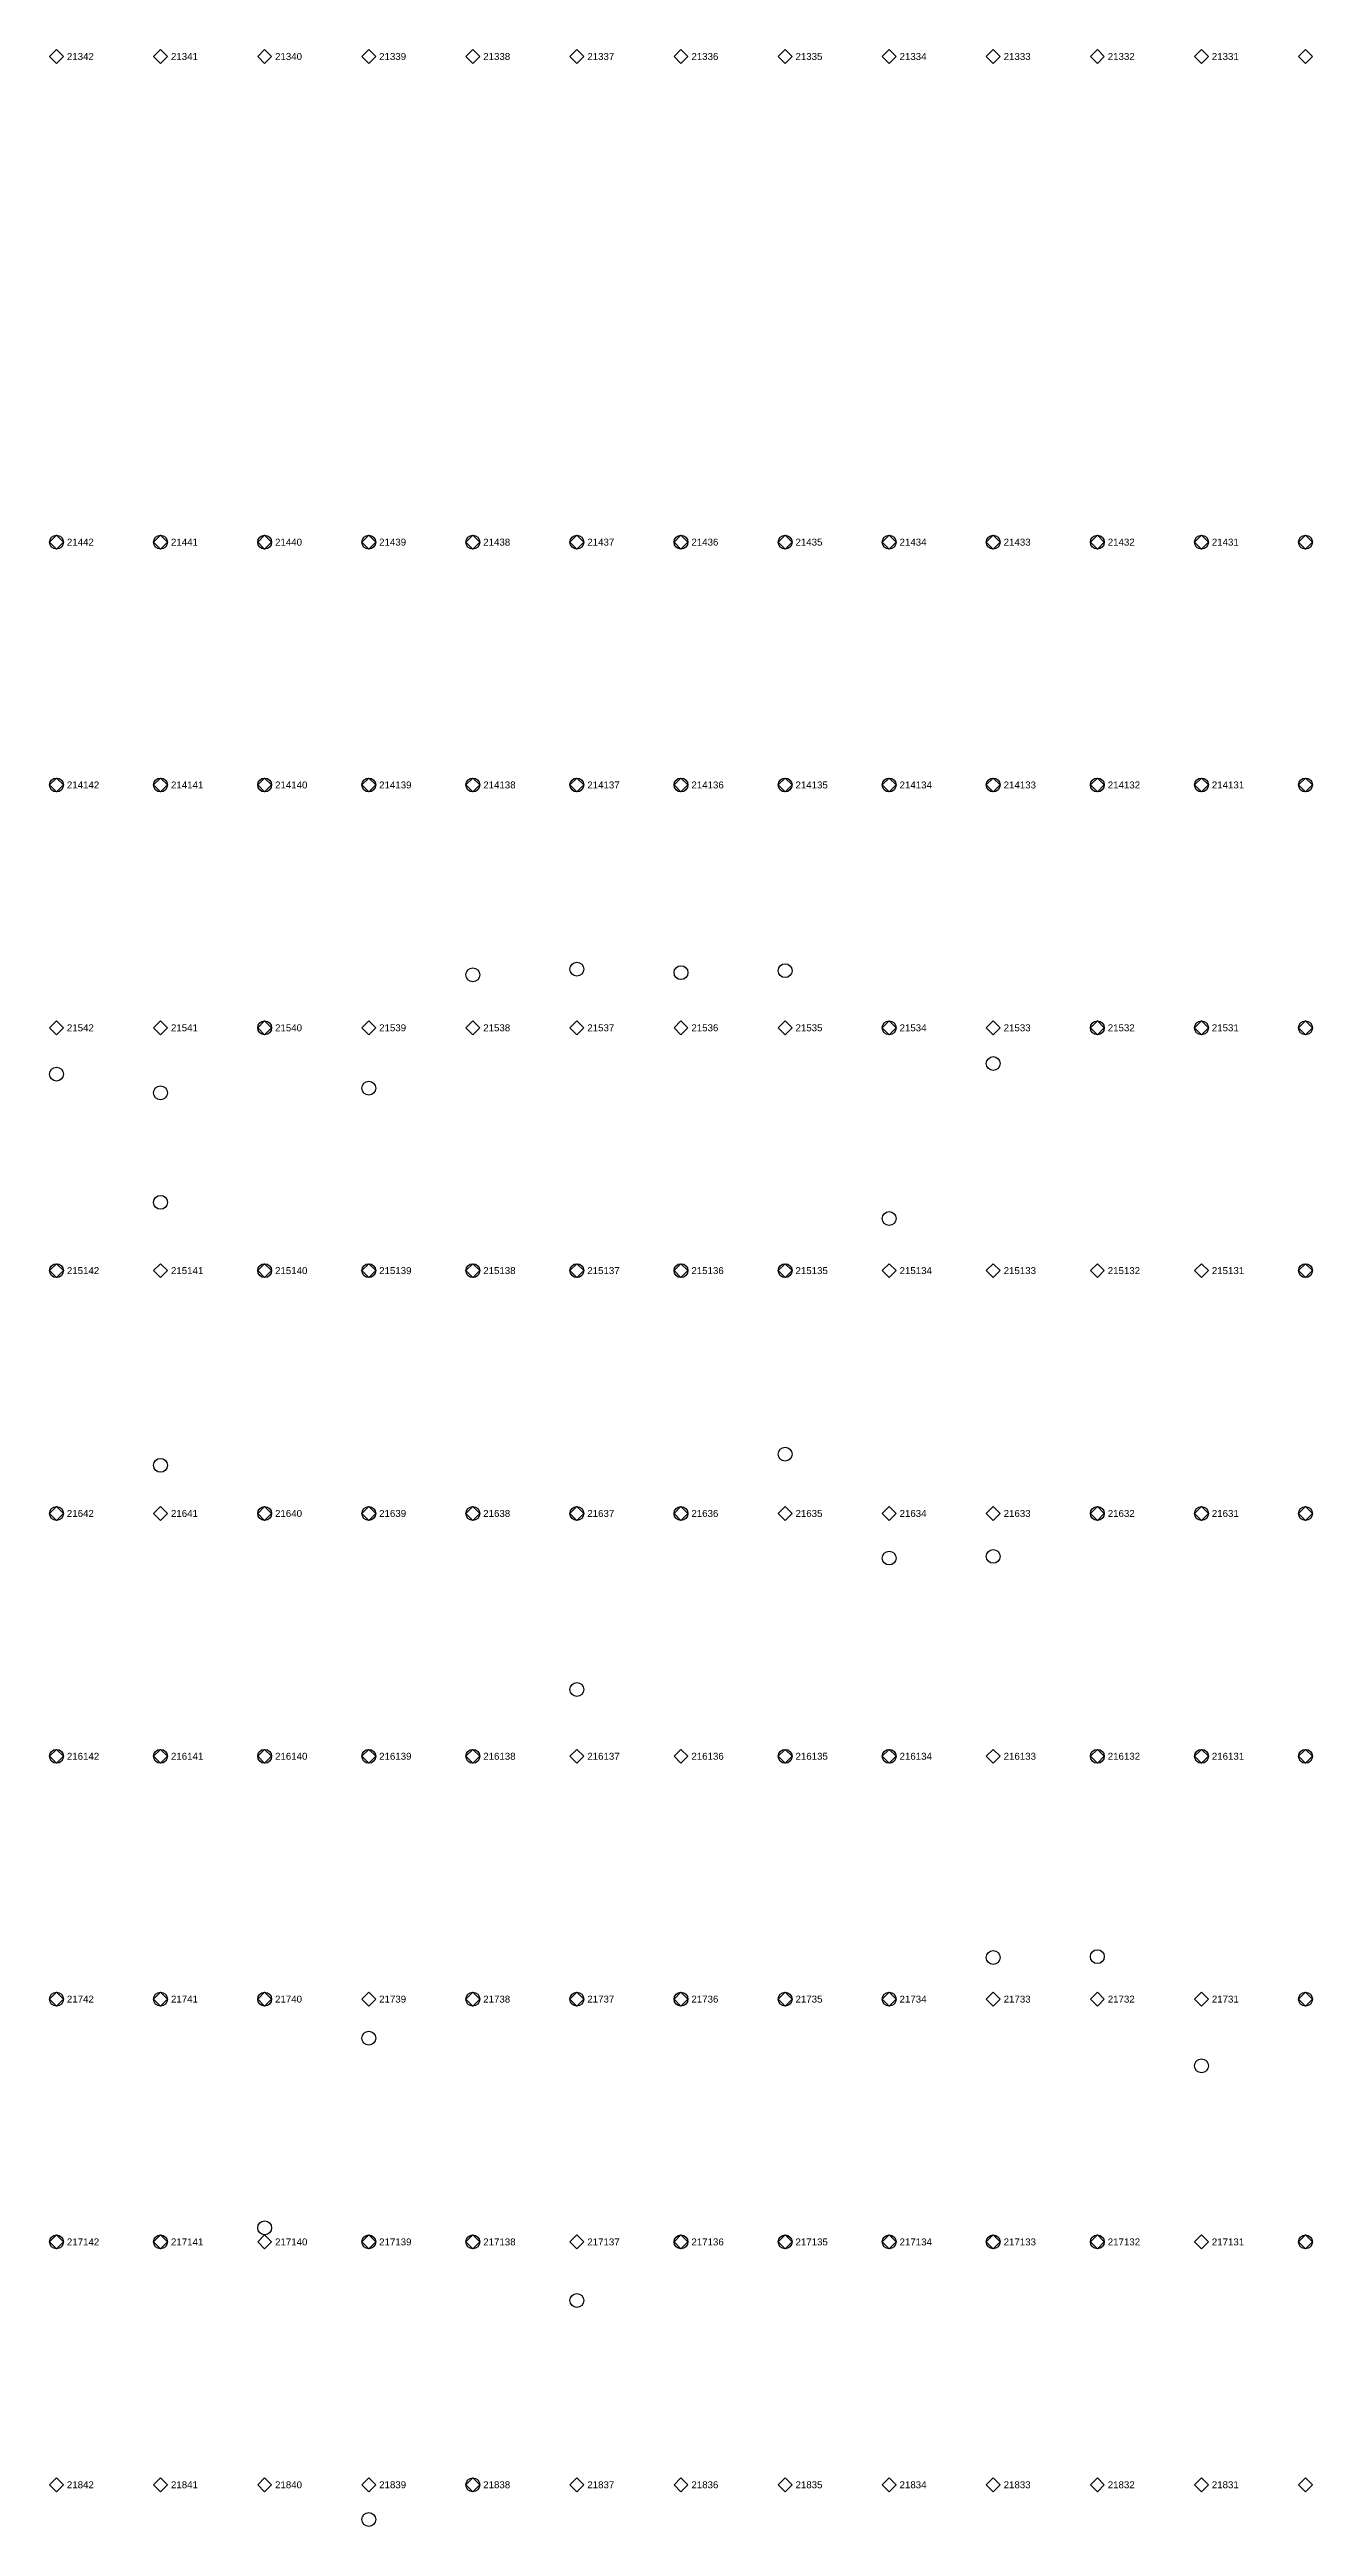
# Model space of a CAD drawing. Extents: x -5 to 376, y -217 to 241.
# Drawn here: x 186.7 to 232.9, y -96.2 to -5.5 of the extents above; entities that cross this region are included whole.
import ezdxf

# ---------------------------------------------------------------- set-up
doc = ezdxf.new("R2010")
doc.units = 0
for name, color, linetype in [('FIXTURE_INTERFACE_PIN', 4, 'CONTINUOUS'), ('GROUND_INTERFACE_PIN', 6, 'CONTINUOUS'), ('TESTER_INTERFACE_PIN', 144, 'CONTINUOUS'), ('TESTER_INTERFACE_PIN_LABEL', 144, 'CONTINUOUS')]:
    doc.layers.add(name, color=color, linetype=linetype)
doc.styles.get("Standard").update_dxf_attribs({"font": 'arial.ttf'})

msp = doc.modelspace()

# ---------------------------------------------------------------- linework, layer by layer
at = {"layer": 'FIXTURE_INTERFACE_PIN'}
for centre in [(186.97194, -23.5585), (190.78194, -23.5585), (202.21194, -23.5585), (206.02194, -23.5585), (209.83194, -23.5585), (213.64194, -23.5585), (217.45194, -23.5585), (221.26194, -23.5585), (225.07194, -23.5585), (228.88194, -23.5585), (232.69194, -23.5585), (186.97194, -32.4485), (190.78194, -32.4485), (202.21194, -32.4485), (206.02194, -32.4485), (209.83194, -32.4485), (213.64194, -32.4485), (217.45194, -32.4485), (221.26194, -32.4485), (225.07194, -32.4485), (228.88194, -32.4485), (232.69194, -32.4485), (206.02194, -39.18966), (202.21194, -39.40048), (209.83194, -39.3192), (213.64194, -39.24808), (217.45194, -41.3385), (225.07194, -41.3385), (228.88194, -41.3385), (232.69194, -41.3385), (221.26194, -42.64914), (186.97194, -43.03268), (190.78194, -43.71848), (190.78194, -47.72914), (217.45194, -48.3235), (186.97194, -50.2285), (202.21194, -50.2285), (206.02194, -50.2285), (209.83194, -50.2285), (213.64194, -50.2285), (232.69194, -50.2285), (190.78194, -57.35574), (213.64194, -56.9468), (186.97194, -59.1185), (202.21194, -59.1185), (206.02194, -59.1185), (209.83194, -59.1185), (225.07194, -59.1185), (228.88194, -59.1185), (232.69194, -59.1185), (217.45194, -60.75172), (221.26194, -60.69076), (206.02194, -65.56248), (186.97194, -68.0085), (190.78194, -68.0085), (202.21194, -68.0085), (213.64194, -68.0085), (217.45194, -68.0085), (225.07194, -68.0085), (228.88194, -68.0085), (232.69194, -68.0085), (221.26194, -75.37704), (225.07194, -75.34402), (186.97194, -76.8985), (190.78194, -76.8985), (202.21194, -76.8985), (206.02194, -76.8985), (209.83194, -76.8985), (213.64194, -76.8985), (217.45194, -76.8985), (232.69194, -76.8985), (228.88194, -79.33944), (186.97194, -85.7885), (190.78194, -85.7885), (202.21194, -85.7885), (209.83194, -85.7885), (213.64194, -85.7885), (217.45194, -85.7885), (221.26194, -85.7885), (225.07194, -85.7885), (232.69194, -85.7885), (206.02194, -87.9348), (202.21194, -94.6785), (198.40194, -95.95104)]:
    msp.add_circle(centre, 0.254, dxfattribs=at)
at = {"layer": 'GROUND_INTERFACE_PIN'}
for centre in [(194.59194, -23.5585), (198.40194, -23.5585), (194.59194, -32.4485), (198.40194, -32.4485), (194.59194, -41.3385), (198.40194, -43.55084), (194.59194, -50.2285), (198.40194, -50.2285), (194.59194, -59.1185), (198.40194, -59.1185), (194.59194, -68.0085), (198.40194, -68.0085), (194.59194, -76.8985), (198.40194, -78.32852), (194.59194, -85.27288), (198.40194, -85.7885)]:
    msp.add_circle(centre, 0.254, dxfattribs=at)
at = {"layer": 'TESTER_INTERFACE_PIN'}
for p, q in [((186.97194, -5.5245), (186.71794, -5.7785)), ((186.71794, -5.7785), (186.97194, -6.0325)), ((187.22594, -5.7785), (186.97194, -5.5245)), ((186.97194, -6.0325), (187.22594, -5.7785)), ((190.78194, -5.5245), (190.52794, -5.7785)), ((190.52794, -5.7785), (190.78194, -6.0325)), ((191.03594, -5.7785), (190.78194, -5.5245)), ((190.78194, -6.0325), (191.03594, -5.7785)), ((194.59194, -5.5245), (194.33794, -5.7785)), ((194.33794, -5.7785), (194.59194, -6.0325)), ((194.84594, -5.7785), (194.59194, -5.5245)), ((194.59194, -6.0325), (194.84594, -5.7785)), ((198.40194, -5.5245), (198.14794, -5.7785)), ((198.14794, -5.7785), (198.40194, -6.0325)), ((198.65594, -5.7785), (198.40194, -5.5245)), ((198.40194, -6.0325), (198.65594, -5.7785)), ((202.21194, -5.5245), (201.95794, -5.7785)), ((201.95794, -5.7785), (202.21194, -6.0325)), ((202.46594, -5.7785), (202.21194, -5.5245)), ((202.21194, -6.0325), (202.46594, -5.7785)), ((206.02194, -5.5245), (205.76794, -5.7785)), ((205.76794, -5.7785), (206.02194, -6.0325)), ((206.27594, -5.7785), (206.02194, -5.5245)), ((206.02194, -6.0325), (206.27594, -5.7785)), ((209.83194, -5.5245), (209.57794, -5.7785)), ((209.57794, -5.7785), (209.83194, -6.0325)), ((210.08594, -5.7785), (209.83194, -5.5245)), ((209.83194, -6.0325), (210.08594, -5.7785)), ((213.64194, -5.5245), (213.38794, -5.7785)), ((213.38794, -5.7785), (213.64194, -6.0325)), ((213.89594, -5.7785), (213.64194, -5.5245)), ((213.64194, -6.0325), (213.89594, -5.7785)), ((217.45194, -5.5245), (217.19794, -5.7785)), ((217.19794, -5.7785), (217.45194, -6.0325)), ((217.70594, -5.7785), (217.45194, -5.5245)), ((217.45194, -6.0325), (217.70594, -5.7785)), ((221.26194, -5.5245), (221.00794, -5.7785)), ((221.00794, -5.7785), (221.26194, -6.0325)), ((221.51594, -5.7785), (221.26194, -5.5245)), ((221.26194, -6.0325), (221.51594, -5.7785)), ((225.07194, -5.5245), (224.81794, -5.7785)), ((224.81794, -5.7785), (225.07194, -6.0325)), ((225.32594, -5.7785), (225.07194, -5.5245)), ((225.07194, -6.0325), (225.32594, -5.7785)), ((228.88194, -5.5245), (228.62794, -5.7785)), ((228.62794, -5.7785), (228.88194, -6.0325)), ((229.13594, -5.7785), (228.88194, -5.5245)), ((228.88194, -6.0325), (229.13594, -5.7785)), ((232.69194, -5.5245), (232.43794, -5.7785)), ((232.43794, -5.7785), (232.69194, -6.0325)), ((232.94594, -5.7785), (232.69194, -5.5245)), ((232.69194, -6.0325), (232.94594, -5.7785)), ((186.97194, -23.3045), (186.71794, -23.5585)), ((186.71794, -23.5585), (186.97194, -23.8125)), ((187.22594, -23.5585), (186.97194, -23.3045)), ((186.97194, -23.8125), (187.22594, -23.5585)), ((190.78194, -23.3045), (190.52794, -23.5585)), ((190.52794, -23.5585), (190.78194, -23.8125)), ((191.03594, -23.5585), (190.78194, -23.3045)), ((190.78194, -23.8125), (191.03594, -23.5585)), ((194.59194, -23.3045), (194.33794, -23.5585)), ((194.33794, -23.5585), (194.59194, -23.8125)), ((194.84594, -23.5585), (194.59194, -23.3045)), ((194.59194, -23.8125), (194.84594, -23.5585)), ((198.40194, -23.3045), (198.14794, -23.5585)), ((198.14794, -23.5585), (198.40194, -23.8125)), ((198.65594, -23.5585), (198.40194, -23.3045)), ((198.40194, -23.8125), (198.65594, -23.5585)), ((202.21194, -23.3045), (201.95794, -23.5585)), ((201.95794, -23.5585), (202.21194, -23.8125)), ((202.46594, -23.5585), (202.21194, -23.3045)), ((202.21194, -23.8125), (202.46594, -23.5585)), ((206.02194, -23.3045), (205.76794, -23.5585)), ((205.76794, -23.5585), (206.02194, -23.8125)), ((206.27594, -23.5585), (206.02194, -23.3045)), ((206.02194, -23.8125), (206.27594, -23.5585)), ((209.83194, -23.3045), (209.57794, -23.5585)), ((209.57794, -23.5585), (209.83194, -23.8125)), ((210.08594, -23.5585), (209.83194, -23.3045)), ((209.83194, -23.8125), (210.08594, -23.5585)), ((213.64194, -23.3045), (213.38794, -23.5585)), ((213.38794, -23.5585), (213.64194, -23.8125)), ((213.89594, -23.5585), (213.64194, -23.3045)), ((213.64194, -23.8125), (213.89594, -23.5585)), ((217.45194, -23.3045), (217.19794, -23.5585)), ((217.19794, -23.5585), (217.45194, -23.8125)), ((217.70594, -23.5585), (217.45194, -23.3045)), ((217.45194, -23.8125), (217.70594, -23.5585)), ((221.26194, -23.3045), (221.00794, -23.5585)), ((221.00794, -23.5585), (221.26194, -23.8125)), ((221.51594, -23.5585), (221.26194, -23.3045)), ((221.26194, -23.8125), (221.51594, -23.5585)), ((225.07194, -23.3045), (224.81794, -23.5585)), ((224.81794, -23.5585), (225.07194, -23.8125)), ((225.32594, -23.5585), (225.07194, -23.3045)), ((225.07194, -23.8125), (225.32594, -23.5585)), ((228.88194, -23.3045), (228.62794, -23.5585)), ((228.62794, -23.5585), (228.88194, -23.8125)), ((229.13594, -23.5585), (228.88194, -23.3045)), ((228.88194, -23.8125), (229.13594, -23.5585)), ((232.69194, -23.3045), (232.43794, -23.5585)), ((232.43794, -23.5585), (232.69194, -23.8125)), ((232.94594, -23.5585), (232.69194, -23.3045)), ((232.69194, -23.8125), (232.94594, -23.5585)), ((186.97194, -32.1945), (186.71794, -32.4485)), ((186.71794, -32.4485), (186.97194, -32.7025)), ((187.22594, -32.4485), (186.97194, -32.1945)), ((186.97194, -32.7025), (187.22594, -32.4485)), ((190.78194, -32.1945), (190.52794, -32.4485)), ((190.52794, -32.4485), (190.78194, -32.7025)), ((191.03594, -32.4485), (190.78194, -32.1945)), ((190.78194, -32.7025), (191.03594, -32.4485)), ((194.59194, -32.1945), (194.33794, -32.4485)), ((194.33794, -32.4485), (194.59194, -32.7025)), ((194.84594, -32.4485), (194.59194, -32.1945)), ((194.59194, -32.7025), (194.84594, -32.4485)), ((198.40194, -32.1945), (198.14794, -32.4485)), ((198.14794, -32.4485), (198.40194, -32.7025)), ((198.65594, -32.4485), (198.40194, -32.1945)), ((198.40194, -32.7025), (198.65594, -32.4485)), ((202.21194, -32.1945), (201.95794, -32.4485)), ((201.95794, -32.4485), (202.21194, -32.7025)), ((202.46594, -32.4485), (202.21194, -32.1945)), ((202.21194, -32.7025), (202.46594, -32.4485)), ((206.02194, -32.1945), (205.76794, -32.4485)), ((205.76794, -32.4485), (206.02194, -32.7025)), ((206.27594, -32.4485), (206.02194, -32.1945)), ((206.02194, -32.7025), (206.27594, -32.4485)), ((209.83194, -32.1945), (209.57794, -32.4485)), ((209.57794, -32.4485), (209.83194, -32.7025)), ((210.08594, -32.4485), (209.83194, -32.1945)), ((209.83194, -32.7025), (210.08594, -32.4485)), ((213.64194, -32.1945), (213.38794, -32.4485)), ((213.38794, -32.4485), (213.64194, -32.7025)), ((213.89594, -32.4485), (213.64194, -32.1945)), ((213.64194, -32.7025), (213.89594, -32.4485)), ((217.45194, -32.1945), (217.19794, -32.4485)), ((217.19794, -32.4485), (217.45194, -32.7025)), ((217.70594, -32.4485), (217.45194, -32.1945)), ((217.45194, -32.7025), (217.70594, -32.4485)), ((221.26194, -32.1945), (221.00794, -32.4485)), ((221.00794, -32.4485), (221.26194, -32.7025)), ((221.51594, -32.4485), (221.26194, -32.1945)), ((221.26194, -32.7025), (221.51594, -32.4485)), ((225.07194, -32.1945), (224.81794, -32.4485)), ((224.81794, -32.4485), (225.07194, -32.7025)), ((225.32594, -32.4485), (225.07194, -32.1945)), ((225.07194, -32.7025), (225.32594, -32.4485)), ((228.88194, -32.1945), (228.62794, -32.4485)), ((228.62794, -32.4485), (228.88194, -32.7025)), ((229.13594, -32.4485), (228.88194, -32.1945)), ((228.88194, -32.7025), (229.13594, -32.4485)), ((232.69194, -32.1945), (232.43794, -32.4485)), ((232.43794, -32.4485), (232.69194, -32.7025)), ((232.94594, -32.4485), (232.69194, -32.1945)), ((232.69194, -32.7025), (232.94594, -32.4485)), ((186.97194, -41.0845), (186.71794, -41.3385)), ((186.71794, -41.3385), (186.97194, -41.5925)), ((187.22594, -41.3385), (186.97194, -41.0845)), ((186.97194, -41.5925), (187.22594, -41.3385)), ((190.78194, -41.0845), (190.52794, -41.3385)), ((190.52794, -41.3385), (190.78194, -41.5925)), ((191.03594, -41.3385), (190.78194, -41.0845)), ((190.78194, -41.5925), (191.03594, -41.3385)), ((194.59194, -41.0845), (194.33794, -41.3385)), ((194.33794, -41.3385), (194.59194, -41.5925)), ((194.84594, -41.3385), (194.59194, -41.0845)), ((194.59194, -41.5925), (194.84594, -41.3385)), ((198.40194, -41.0845), (198.14794, -41.3385)), ((198.14794, -41.3385), (198.40194, -41.5925)), ((198.65594, -41.3385), (198.40194, -41.0845)), ((198.40194, -41.5925), (198.65594, -41.3385)), ((202.21194, -41.0845), (201.95794, -41.3385)), ((201.95794, -41.3385), (202.21194, -41.5925)), ((202.46594, -41.3385), (202.21194, -41.0845)), ((202.21194, -41.5925), (202.46594, -41.3385)), ((206.02194, -41.0845), (205.76794, -41.3385)), ((205.76794, -41.3385), (206.02194, -41.5925)), ((206.27594, -41.3385), (206.02194, -41.0845)), ((206.02194, -41.5925), (206.27594, -41.3385)), ((209.83194, -41.0845), (209.57794, -41.3385)), ((209.57794, -41.3385), (209.83194, -41.5925)), ((210.08594, -41.3385), (209.83194, -41.0845)), ((209.83194, -41.5925), (210.08594, -41.3385)), ((213.64194, -41.0845), (213.38794, -41.3385)), ((213.38794, -41.3385), (213.64194, -41.5925)), ((213.89594, -41.3385), (213.64194, -41.0845)), ((213.64194, -41.5925), (213.89594, -41.3385)), ((217.45194, -41.0845), (217.19794, -41.3385)), ((217.19794, -41.3385), (217.45194, -41.5925)), ((217.70594, -41.3385), (217.45194, -41.0845)), ((217.45194, -41.5925), (217.70594, -41.3385)), ((221.26194, -41.0845), (221.00794, -41.3385)), ((221.00794, -41.3385), (221.26194, -41.5925)), ((221.51594, -41.3385), (221.26194, -41.0845)), ((221.26194, -41.5925), (221.51594, -41.3385)), ((225.07194, -41.0845), (224.81794, -41.3385)), ((224.81794, -41.3385), (225.07194, -41.5925)), ((225.32594, -41.3385), (225.07194, -41.0845)), ((225.07194, -41.5925), (225.32594, -41.3385)), ((228.88194, -41.0845), (228.62794, -41.3385)), ((228.62794, -41.3385), (228.88194, -41.5925)), ((229.13594, -41.3385), (228.88194, -41.0845)), ((228.88194, -41.5925), (229.13594, -41.3385)), ((232.69194, -41.0845), (232.43794, -41.3385)), ((232.43794, -41.3385), (232.69194, -41.5925)), ((232.94594, -41.3385), (232.69194, -41.0845)), ((232.69194, -41.5925), (232.94594, -41.3385)), ((186.97194, -49.9745), (186.71794, -50.2285)), ((186.71794, -50.2285), (186.97194, -50.4825)), ((187.22594, -50.2285), (186.97194, -49.9745)), ((186.97194, -50.4825), (187.22594, -50.2285)), ((190.78194, -49.9745), (190.52794, -50.2285)), ((190.52794, -50.2285), (190.78194, -50.4825)), ((191.03594, -50.2285), (190.78194, -49.9745)), ((190.78194, -50.4825), (191.03594, -50.2285)), ((194.59194, -49.9745), (194.33794, -50.2285)), ((194.33794, -50.2285), (194.59194, -50.4825)), ((194.84594, -50.2285), (194.59194, -49.9745)), ((194.59194, -50.4825), (194.84594, -50.2285)), ((198.40194, -49.9745), (198.14794, -50.2285)), ((198.14794, -50.2285), (198.40194, -50.4825)), ((198.65594, -50.2285), (198.40194, -49.9745)), ((198.40194, -50.4825), (198.65594, -50.2285)), ((202.21194, -49.9745), (201.95794, -50.2285)), ((201.95794, -50.2285), (202.21194, -50.4825)), ((202.46594, -50.2285), (202.21194, -49.9745)), ((202.21194, -50.4825), (202.46594, -50.2285)), ((206.02194, -49.9745), (205.76794, -50.2285)), ((205.76794, -50.2285), (206.02194, -50.4825)), ((206.27594, -50.2285), (206.02194, -49.9745)), ((206.02194, -50.4825), (206.27594, -50.2285)), ((209.83194, -49.9745), (209.57794, -50.2285)), ((209.57794, -50.2285), (209.83194, -50.4825)), ((210.08594, -50.2285), (209.83194, -49.9745)), ((209.83194, -50.4825), (210.08594, -50.2285)), ((213.64194, -49.9745), (213.38794, -50.2285)), ((213.38794, -50.2285), (213.64194, -50.4825)), ((213.89594, -50.2285), (213.64194, -49.9745)), ((213.64194, -50.4825), (213.89594, -50.2285)), ((217.45194, -49.9745), (217.19794, -50.2285)), ((217.19794, -50.2285), (217.45194, -50.4825)), ((217.70594, -50.2285), (217.45194, -49.9745)), ((217.45194, -50.4825), (217.70594, -50.2285)), ((221.26194, -49.9745), (221.00794, -50.2285)), ((221.00794, -50.2285), (221.26194, -50.4825)), ((221.51594, -50.2285), (221.26194, -49.9745)), ((221.26194, -50.4825), (221.51594, -50.2285)), ((225.07194, -49.9745), (224.81794, -50.2285)), ((224.81794, -50.2285), (225.07194, -50.4825)), ((225.32594, -50.2285), (225.07194, -49.9745)), ((225.07194, -50.4825), (225.32594, -50.2285)), ((228.88194, -49.9745), (228.62794, -50.2285)), ((228.62794, -50.2285), (228.88194, -50.4825)), ((229.13594, -50.2285), (228.88194, -49.9745)), ((228.88194, -50.4825), (229.13594, -50.2285)), ((232.69194, -49.9745), (232.43794, -50.2285)), ((232.43794, -50.2285), (232.69194, -50.4825)), ((232.94594, -50.2285), (232.69194, -49.9745)), ((232.69194, -50.4825), (232.94594, -50.2285)), ((186.97194, -58.8645), (186.71794, -59.1185)), ((187.22594, -59.1185), (186.97194, -58.8645)), ((190.78194, -58.8645), (190.52794, -59.1185)), ((191.03594, -59.1185), (190.78194, -58.8645)), ((194.59194, -58.8645), (194.33794, -59.1185)), ((194.84594, -59.1185), (194.59194, -58.8645)), ((198.40194, -58.8645), (198.14794, -59.1185)), ((198.65594, -59.1185), (198.40194, -58.8645)), ((202.21194, -58.8645), (201.95794, -59.1185)), ((202.46594, -59.1185), (202.21194, -58.8645)), ((206.02194, -58.8645), (205.76794, -59.1185)), ((206.27594, -59.1185), (206.02194, -58.8645)), ((209.83194, -58.8645), (209.57794, -59.1185)), ((210.08594, -59.1185), (209.83194, -58.8645)), ((213.64194, -58.8645), (213.38794, -59.1185)), ((213.89594, -59.1185), (213.64194, -58.8645)), ((217.45194, -58.8645), (217.19794, -59.1185)), ((217.70594, -59.1185), (217.45194, -58.8645)), ((221.26194, -58.8645), (221.00794, -59.1185)), ((221.51594, -59.1185), (221.26194, -58.8645)), ((225.07194, -58.8645), (224.81794, -59.1185)), ((225.32594, -59.1185), (225.07194, -58.8645)), ((228.88194, -58.8645), (228.62794, -59.1185)), ((229.13594, -59.1185), (228.88194, -58.8645)), ((232.69194, -58.8645), (232.43794, -59.1185)), ((232.94594, -59.1185), (232.69194, -58.8645)), ((186.71794, -59.1185), (186.97194, -59.3725)), ((186.97194, -59.3725), (187.22594, -59.1185)), ((190.52794, -59.1185), (190.78194, -59.3725)), ((190.78194, -59.3725), (191.03594, -59.1185)), ((194.33794, -59.1185), (194.59194, -59.3725)), ((194.59194, -59.3725), (194.84594, -59.1185)), ((198.14794, -59.1185), (198.40194, -59.3725)), ((198.40194, -59.3725), (198.65594, -59.1185)), ((201.95794, -59.1185), (202.21194, -59.3725)), ((202.21194, -59.3725), (202.46594, -59.1185)), ((205.76794, -59.1185), (206.02194, -59.3725)), ((206.02194, -59.3725), (206.27594, -59.1185)), ((209.57794, -59.1185), (209.83194, -59.3725)), ((209.83194, -59.3725), (210.08594, -59.1185)), ((213.38794, -59.1185), (213.64194, -59.3725)), ((213.64194, -59.3725), (213.89594, -59.1185)), ((217.19794, -59.1185), (217.45194, -59.3725)), ((217.45194, -59.3725), (217.70594, -59.1185)), ((221.00794, -59.1185), (221.26194, -59.3725)), ((221.26194, -59.3725), (221.51594, -59.1185)), ((224.81794, -59.1185), (225.07194, -59.3725)), ((225.07194, -59.3725), (225.32594, -59.1185)), ((228.62794, -59.1185), (228.88194, -59.3725)), ((228.88194, -59.3725), (229.13594, -59.1185)), ((232.43794, -59.1185), (232.69194, -59.3725)), ((232.69194, -59.3725), (232.94594, -59.1185)), ((186.97194, -67.7545), (186.71794, -68.0085)), ((186.71794, -68.0085), (186.97194, -68.2625)), ((187.22594, -68.0085), (186.97194, -67.7545)), ((186.97194, -68.2625), (187.22594, -68.0085)), ((190.78194, -67.7545), (190.52794, -68.0085)), ((190.52794, -68.0085), (190.78194, -68.2625)), ((191.03594, -68.0085), (190.78194, -67.7545)), ((190.78194, -68.2625), (191.03594, -68.0085)), ((194.59194, -67.7545), (194.33794, -68.0085)), ((194.33794, -68.0085), (194.59194, -68.2625)), ((194.84594, -68.0085), (194.59194, -67.7545)), ((194.59194, -68.2625), (194.84594, -68.0085)), ((198.40194, -67.7545), (198.14794, -68.0085)), ((198.14794, -68.0085), (198.40194, -68.2625)), ((198.65594, -68.0085), (198.40194, -67.7545)), ((198.40194, -68.2625), (198.65594, -68.0085)), ((202.21194, -67.7545), (201.95794, -68.0085)), ((201.95794, -68.0085), (202.21194, -68.2625)), ((202.46594, -68.0085), (202.21194, -67.7545)), ((202.21194, -68.2625), (202.46594, -68.0085)), ((206.02194, -67.7545), (205.76794, -68.0085)), ((205.76794, -68.0085), (206.02194, -68.2625)), ((206.27594, -68.0085), (206.02194, -67.7545)), ((206.02194, -68.2625), (206.27594, -68.0085)), ((209.83194, -67.7545), (209.57794, -68.0085)), ((209.57794, -68.0085), (209.83194, -68.2625)), ((210.08594, -68.0085), (209.83194, -67.7545)), ((209.83194, -68.2625), (210.08594, -68.0085)), ((213.64194, -67.7545), (213.38794, -68.0085)), ((213.38794, -68.0085), (213.64194, -68.2625)), ((213.89594, -68.0085), (213.64194, -67.7545)), ((213.64194, -68.2625), (213.89594, -68.0085)), ((217.45194, -67.7545), (217.19794, -68.0085)), ((217.19794, -68.0085), (217.45194, -68.2625)), ((217.70594, -68.0085), (217.45194, -67.7545)), ((217.45194, -68.2625), (217.70594, -68.0085)), ((221.26194, -67.7545), (221.00794, -68.0085)), ((221.00794, -68.0085), (221.26194, -68.2625)), ((221.51594, -68.0085), (221.26194, -67.7545)), ((221.26194, -68.2625), (221.51594, -68.0085)), ((225.07194, -67.7545), (224.81794, -68.0085)), ((224.81794, -68.0085), (225.07194, -68.2625)), ((225.32594, -68.0085), (225.07194, -67.7545)), ((225.07194, -68.2625), (225.32594, -68.0085)), ((228.88194, -67.7545), (228.62794, -68.0085)), ((228.62794, -68.0085), (228.88194, -68.2625)), ((229.13594, -68.0085), (228.88194, -67.7545)), ((228.88194, -68.2625), (229.13594, -68.0085)), ((232.69194, -67.7545), (232.43794, -68.0085)), ((232.43794, -68.0085), (232.69194, -68.2625)), ((232.94594, -68.0085), (232.69194, -67.7545)), ((232.69194, -68.2625), (232.94594, -68.0085)), ((186.97194, -76.6445), (186.71794, -76.8985)), ((186.71794, -76.8985), (186.97194, -77.1525)), ((187.22594, -76.8985), (186.97194, -76.6445)), ((186.97194, -77.1525), (187.22594, -76.8985)), ((190.78194, -76.6445), (190.52794, -76.8985)), ((190.52794, -76.8985), (190.78194, -77.1525)), ((191.03594, -76.8985), (190.78194, -76.6445)), ((190.78194, -77.1525), (191.03594, -76.8985)), ((194.59194, -76.6445), (194.33794, -76.8985)), ((194.33794, -76.8985), (194.59194, -77.1525)), ((194.84594, -76.8985), (194.59194, -76.6445)), ((194.59194, -77.1525), (194.84594, -76.8985)), ((198.40194, -76.6445), (198.14794, -76.8985)), ((198.14794, -76.8985), (198.40194, -77.1525)), ((198.65594, -76.8985), (198.40194, -76.6445)), ((198.40194, -77.1525), (198.65594, -76.8985)), ((202.21194, -76.6445), (201.95794, -76.8985)), ((201.95794, -76.8985), (202.21194, -77.1525)), ((202.46594, -76.8985), (202.21194, -76.6445)), ((202.21194, -77.1525), (202.46594, -76.8985)), ((206.02194, -76.6445), (205.76794, -76.8985)), ((205.76794, -76.8985), (206.02194, -77.1525)), ((206.27594, -76.8985), (206.02194, -76.6445)), ((206.02194, -77.1525), (206.27594, -76.8985)), ((209.83194, -76.6445), (209.57794, -76.8985)), ((209.57794, -76.8985), (209.83194, -77.1525)), ((210.08594, -76.8985), (209.83194, -76.6445)), ((209.83194, -77.1525), (210.08594, -76.8985)), ((213.64194, -76.6445), (213.38794, -76.8985)), ((213.38794, -76.8985), (213.64194, -77.1525)), ((213.89594, -76.8985), (213.64194, -76.6445)), ((213.64194, -77.1525), (213.89594, -76.8985)), ((217.45194, -76.6445), (217.19794, -76.8985)), ((217.19794, -76.8985), (217.45194, -77.1525)), ((217.70594, -76.8985), (217.45194, -76.6445)), ((217.45194, -77.1525), (217.70594, -76.8985)), ((221.26194, -76.6445), (221.00794, -76.8985)), ((221.00794, -76.8985), (221.26194, -77.1525)), ((221.51594, -76.8985), (221.26194, -76.6445)), ((221.26194, -77.1525), (221.51594, -76.8985)), ((225.07194, -76.6445), (224.81794, -76.8985)), ((224.81794, -76.8985), (225.07194, -77.1525)), ((225.32594, -76.8985), (225.07194, -76.6445)), ((225.07194, -77.1525), (225.32594, -76.8985)), ((228.88194, -76.6445), (228.62794, -76.8985)), ((228.62794, -76.8985), (228.88194, -77.1525)), ((229.13594, -76.8985), (228.88194, -76.6445)), ((228.88194, -77.1525), (229.13594, -76.8985)), ((232.69194, -76.6445), (232.43794, -76.8985)), ((232.43794, -76.8985), (232.69194, -77.1525)), ((232.94594, -76.8985), (232.69194, -76.6445)), ((232.69194, -77.1525), (232.94594, -76.8985)), ((186.97194, -85.5345), (186.71794, -85.7885)), ((186.71794, -85.7885), (186.97194, -86.0425)), ((187.22594, -85.7885), (186.97194, -85.5345)), ((186.97194, -86.0425), (187.22594, -85.7885)), ((190.78194, -85.5345), (190.52794, -85.7885)), ((190.52794, -85.7885), (190.78194, -86.0425)), ((191.03594, -85.7885), (190.78194, -85.5345)), ((190.78194, -86.0425), (191.03594, -85.7885)), ((194.59194, -85.5345), (194.33794, -85.7885)), ((194.33794, -85.7885), (194.59194, -86.0425)), ((194.84594, -85.7885), (194.59194, -85.5345)), ((194.59194, -86.0425), (194.84594, -85.7885)), ((198.40194, -85.5345), (198.14794, -85.7885)), ((198.14794, -85.7885), (198.40194, -86.0425)), ((198.65594, -85.7885), (198.40194, -85.5345)), ((198.40194, -86.0425), (198.65594, -85.7885)), ((202.21194, -85.5345), (201.95794, -85.7885)), ((201.95794, -85.7885), (202.21194, -86.0425)), ((202.46594, -85.7885), (202.21194, -85.5345)), ((202.21194, -86.0425), (202.46594, -85.7885)), ((206.02194, -85.5345), (205.76794, -85.7885)), ((205.76794, -85.7885), (206.02194, -86.0425)), ((206.27594, -85.7885), (206.02194, -85.5345)), ((206.02194, -86.0425), (206.27594, -85.7885)), ((209.83194, -85.5345), (209.57794, -85.7885)), ((209.57794, -85.7885), (209.83194, -86.0425)), ((210.08594, -85.7885), (209.83194, -85.5345)), ((209.83194, -86.0425), (210.08594, -85.7885)), ((213.64194, -85.5345), (213.38794, -85.7885)), ((213.38794, -85.7885), (213.64194, -86.0425)), ((213.89594, -85.7885), (213.64194, -85.5345)), ((213.64194, -86.0425), (213.89594, -85.7885)), ((217.45194, -85.5345), (217.19794, -85.7885)), ((217.19794, -85.7885), (217.45194, -86.0425)), ((217.70594, -85.7885), (217.45194, -85.5345)), ((217.45194, -86.0425), (217.70594, -85.7885)), ((221.26194, -85.5345), (221.00794, -85.7885)), ((221.00794, -85.7885), (221.26194, -86.0425)), ((221.51594, -85.7885), (221.26194, -85.5345)), ((221.26194, -86.0425), (221.51594, -85.7885)), ((225.07194, -85.5345), (224.81794, -85.7885)), ((224.81794, -85.7885), (225.07194, -86.0425)), ((225.32594, -85.7885), (225.07194, -85.5345)), ((225.07194, -86.0425), (225.32594, -85.7885)), ((228.88194, -85.5345), (228.62794, -85.7885)), ((228.62794, -85.7885), (228.88194, -86.0425)), ((229.13594, -85.7885), (228.88194, -85.5345)), ((228.88194, -86.0425), (229.13594, -85.7885)), ((232.69194, -85.5345), (232.43794, -85.7885)), ((232.43794, -85.7885), (232.69194, -86.0425)), ((232.94594, -85.7885), (232.69194, -85.5345)), ((232.69194, -86.0425), (232.94594, -85.7885)), ((186.97194, -94.4245), (186.71794, -94.6785)), ((186.71794, -94.6785), (186.97194, -94.9325)), ((187.22594, -94.6785), (186.97194, -94.4245)), ((186.97194, -94.9325), (187.22594, -94.6785)), ((190.78194, -94.4245), (190.52794, -94.6785)), ((190.52794, -94.6785), (190.78194, -94.9325)), ((191.03594, -94.6785), (190.78194, -94.4245)), ((190.78194, -94.9325), (191.03594, -94.6785)), ((194.59194, -94.4245), (194.33794, -94.6785)), ((194.33794, -94.6785), (194.59194, -94.9325)), ((194.84594, -94.6785), (194.59194, -94.4245)), ((194.59194, -94.9325), (194.84594, -94.6785)), ((198.40194, -94.4245), (198.14794, -94.6785)), ((198.14794, -94.6785), (198.40194, -94.9325)), ((198.65594, -94.6785), (198.40194, -94.4245)), ((198.40194, -94.9325), (198.65594, -94.6785)), ((202.21194, -94.4245), (201.95794, -94.6785)), ((201.95794, -94.6785), (202.21194, -94.9325)), ((202.46594, -94.6785), (202.21194, -94.4245)), ((202.21194, -94.9325), (202.46594, -94.6785)), ((206.02194, -94.4245), (205.76794, -94.6785)), ((205.76794, -94.6785), (206.02194, -94.9325)), ((206.27594, -94.6785), (206.02194, -94.4245)), ((206.02194, -94.9325), (206.27594, -94.6785)), ((209.83194, -94.4245), (209.57794, -94.6785)), ((209.57794, -94.6785), (209.83194, -94.9325)), ((210.08594, -94.6785), (209.83194, -94.4245)), ((209.83194, -94.9325), (210.08594, -94.6785)), ((213.64194, -94.4245), (213.38794, -94.6785)), ((213.38794, -94.6785), (213.64194, -94.9325)), ((213.89594, -94.6785), (213.64194, -94.4245)), ((213.64194, -94.9325), (213.89594, -94.6785)), ((217.45194, -94.4245), (217.19794, -94.6785)), ((217.19794, -94.6785), (217.45194, -94.9325)), ((217.70594, -94.6785), (217.45194, -94.4245)), ((217.45194, -94.9325), (217.70594, -94.6785)), ((221.26194, -94.4245), (221.00794, -94.6785)), ((221.00794, -94.6785), (221.26194, -94.9325)), ((221.51594, -94.6785), (221.26194, -94.4245)), ((221.26194, -94.9325), (221.51594, -94.6785)), ((225.07194, -94.4245), (224.81794, -94.6785)), ((224.81794, -94.6785), (225.07194, -94.9325)), ((225.32594, -94.6785), (225.07194, -94.4245)), ((225.07194, -94.9325), (225.32594, -94.6785)), ((228.88194, -94.4245), (228.62794, -94.6785)), ((228.62794, -94.6785), (228.88194, -94.9325)), ((229.13594, -94.6785), (228.88194, -94.4245)), ((228.88194, -94.9325), (229.13594, -94.6785)), ((232.69194, -94.4245), (232.43794, -94.6785)), ((232.43794, -94.6785), (232.69194, -94.9325)), ((232.94594, -94.6785), (232.69194, -94.4245)), ((232.69194, -94.9325), (232.94594, -94.6785))]:
    msp.add_line(p, q, dxfattribs=at)

# ---------------------------------------------------------------- texts
at = {"layer": 'TESTER_INTERFACE_PIN_LABEL'}
for s, p in [('21342', (187.35294, -5.9055)), ('21341', (191.16294, -5.9055)), ('21340', (194.97294, -5.9055)), ('21339', (198.78294, -5.9055)), ('21338', (202.59294, -5.9055)), ('21337', (206.40294, -5.9055)), ('21336', (210.21294, -5.9055)), ('21335', (214.02294, -5.9055)), ('21334', (217.83294, -5.9055)), ('21333', (221.64294, -5.9055)), ('21332', (225.45294, -5.9055)), ('21331', (229.26294, -5.9055)), ('21442', (187.35294, -23.6855)), ('21441', (191.16294, -23.6855)), ('21440', (194.97294, -23.6855)), ('21439', (198.78294, -23.6855)), ('21438', (202.59294, -23.6855)), ('21437', (206.40294, -23.6855)), ('21436', (210.21294, -23.6855)), ('21435', (214.02294, -23.6855)), ('21434', (217.83294, -23.6855)), ('21433', (221.64294, -23.6855)), ('21432', (225.45294, -23.6855)), ('21431', (229.26294, -23.6855)), ('214142', (187.35294, -32.5755)), ('214141', (191.16294, -32.5755)), ('214140', (194.97294, -32.5755)), ('214139', (198.78294, -32.5755)), ('214138', (202.59294, -32.5755)), ('214137', (206.40294, -32.5755)), ('214136', (210.21294, -32.5755)), ('214135', (214.02294, -32.5755)), ('214134', (217.83294, -32.5755)), ('214133', (221.64294, -32.5755)), ('214132', (225.45294, -32.5755)), ('214131', (229.26294, -32.5755)), ('21542', (187.35294, -41.4655)), ('21541', (191.16294, -41.4655)), ('21540', (194.97294, -41.4655)), ('21539', (198.78294, -41.4655)), ('21538', (202.59294, -41.4655)), ('21537', (206.40294, -41.4655)), ('21536', (210.21294, -41.4655)), ('21535', (214.02294, -41.4655)), ('21534', (217.83294, -41.4655)), ('21533', (221.64294, -41.4655)), ('21532', (225.45294, -41.4655)), ('21531', (229.26294, -41.4655)), ('215142', (187.35294, -50.3555)), ('215141', (191.16294, -50.3555)), ('215140', (194.97294, -50.3555)), ('215139', (198.78294, -50.3555)), ('215138', (202.59294, -50.3555)), ('215137', (206.40294, -50.3555)), ('215136', (210.21294, -50.3555)), ('215135', (214.02294, -50.3555)), ('215134', (217.83294, -50.3555)), ('215133', (221.64294, -50.3555)), ('215132', (225.45294, -50.3555)), ('215131', (229.26294, -50.3555)), ('21642', (187.35294, -59.2455)), ('21641', (191.16294, -59.2455)), ('21640', (194.97294, -59.2455)), ('21639', (198.78294, -59.2455)), ('21638', (202.59294, -59.2455)), ('21637', (206.40294, -59.2455)), ('21636', (210.21294, -59.2455)), ('21635', (214.02294, -59.2455)), ('21634', (217.83294, -59.2455)), ('21633', (221.64294, -59.2455)), ('21632', (225.45294, -59.2455)), ('21631', (229.26294, -59.2455)), ('216142', (187.35294, -68.1355)), ('216141', (191.16294, -68.1355)), ('216140', (194.97294, -68.1355)), ('216139', (198.78294, -68.1355)), ('216138', (202.59294, -68.1355)), ('216137', (206.40294, -68.1355)), ('216136', (210.21294, -68.1355)), ('216135', (214.02294, -68.1355)), ('216134', (217.83294, -68.1355)), ('216133', (221.64294, -68.1355)), ('216132', (225.45294, -68.1355)), ('216131', (229.26294, -68.1355)), ('21742', (187.35294, -77.0255)), ('21741', (191.16294, -77.0255)), ('21740', (194.97294, -77.0255)), ('21739', (198.78294, -77.0255)), ('21738', (202.59294, -77.0255)), ('21737', (206.40294, -77.0255)), ('21736', (210.21294, -77.0255)), ('21735', (214.02294, -77.0255)), ('21734', (217.83294, -77.0255)), ('21733', (221.64294, -77.0255)), ('21732', (225.45294, -77.0255)), ('21731', (229.26294, -77.0255)), ('217142', (187.35294, -85.9155)), ('217141', (191.16294, -85.9155)), ('217140', (194.97294, -85.9155)), ('217139', (198.78294, -85.9155)), ('217138', (202.59294, -85.9155)), ('217137', (206.40294, -85.9155)), ('217136', (210.21294, -85.9155)), ('217135', (214.02294, -85.9155)), ('217134', (217.83294, -85.9155)), ('217133', (221.64294, -85.9155)), ('217132', (225.45294, -85.9155)), ('217131', (229.26294, -85.9155)), ('21842', (187.35294, -94.8055)), ('21841', (191.16294, -94.8055)), ('21840', (194.97294, -94.8055)), ('21839', (198.78294, -94.8055)), ('21838', (202.59294, -94.8055)), ('21837', (206.40294, -94.8055)), ('21836', (210.21294, -94.8055)), ('21835', (214.02294, -94.8055)), ('21834', (217.83294, -94.8055)), ('21833', (221.64294, -94.8055)), ('21832', (225.45294, -94.8055)), ('21831', (229.26294, -94.8055))]:
    msp.add_text(s, height=0.254, dxfattribs=at).set_placement(p)

doc.saveas('drawing.dxf')
